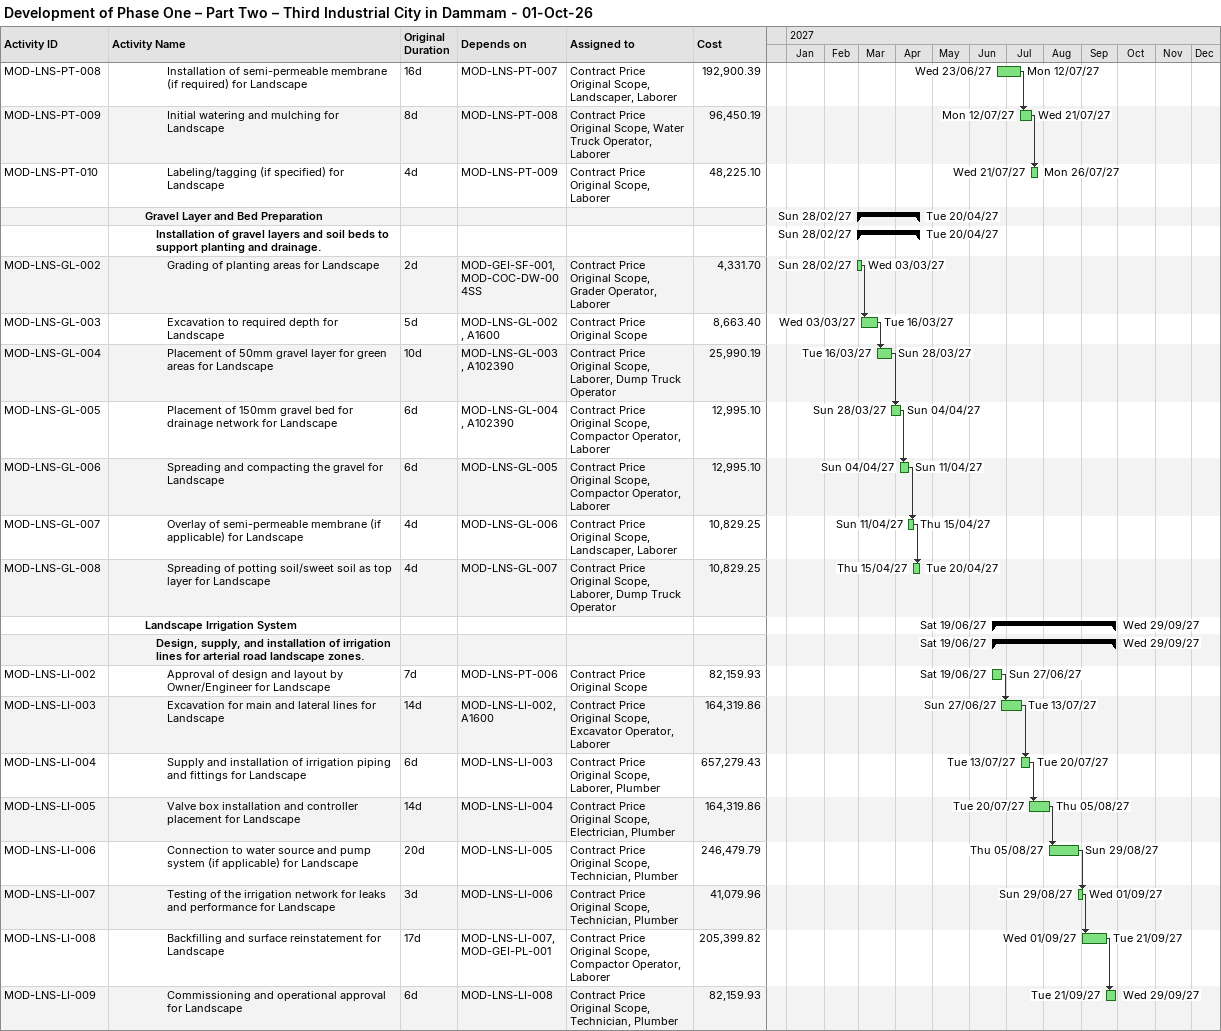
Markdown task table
Development of Phase One – Part Two – Third Industrial City in Dammam - 01-Oct-26

| ID | Level | Task | Original duration | Start | Finish | Predecessors | Resources | Cost |
|---|---|---|---|---|---|---|---|---|
| MOD-LNS-PT-008 | 6 | Installation of semi-permeable membrane (if required) for Landscape | 16d | 2027-06-23 | 2027-07-12 | MOD-LNS-PT-007 | Contract Price Original Scope, Landscaper, Laborer | 192900.39 |
| MOD-LNS-PT-009 | 6 | Initial watering and mulching for Landscape | 8d | 2027-07-12 | 2027-07-21 | MOD-LNS-PT-008 | Contract Price Original Scope, Water Truck Operator, Laborer | 96450.19 |
| MOD-LNS-PT-010 | 6 | Labeling/tagging (if specified) for Landscape | 4d | 2027-07-21 | 2027-07-26 | MOD-LNS-PT-009 | Contract Price Original Scope, Laborer | 48225.10 |
|  | 4 | **Gravel Layer and Bed Preparation** |  | 2027-02-28 | 2027-04-20 |  |  |  |
|  | 5 | **Installation of gravel layers and soil beds to support planting and drainage.** |  | 2027-02-28 | 2027-04-20 |  |  |  |
| MOD-LNS-GL-002 | 6 | Grading of planting areas for Landscape | 2d | 2027-02-28 | 2027-03-03 | MOD-GEI-SF-001, MOD-COC-DW-004SS | Contract Price Original Scope, Grader Operator, Laborer | 4331.70 |
| MOD-LNS-GL-003 | 6 | Excavation to required depth for Landscape | 5d | 2027-03-03 | 2027-03-16 | MOD-LNS-GL-002, A1600 | Contract Price Original Scope | 8663.40 |
| MOD-LNS-GL-004 | 6 | Placement of 50mm gravel layer for green areas for Landscape | 10d | 2027-03-16 | 2027-03-28 | MOD-LNS-GL-003, A102390 | Contract Price Original Scope, Laborer, Dump Truck Operator | 25990.19 |
| MOD-LNS-GL-005 | 6 | Placement of 150mm gravel bed for drainage network for Landscape | 6d | 2027-03-28 | 2027-04-04 | MOD-LNS-GL-004, A102390 | Contract Price Original Scope, Compactor Operator, Laborer | 12995.10 |
| MOD-LNS-GL-006 | 6 | Spreading and compacting the gravel for Landscape | 6d | 2027-04-04 | 2027-04-11 | MOD-LNS-GL-005 | Contract Price Original Scope, Compactor Operator, Laborer | 12995.10 |
| MOD-LNS-GL-007 | 6 | Overlay of semi-permeable membrane (if applicable) for Landscape | 4d | 2027-04-11 | 2027-04-15 | MOD-LNS-GL-006 | Contract Price Original Scope, Landscaper, Laborer | 10829.25 |
| MOD-LNS-GL-008 | 6 | Spreading of potting soil/sweet soil as top layer for Landscape | 4d | 2027-04-15 | 2027-04-20 | MOD-LNS-GL-007 | Contract Price Original Scope, Laborer, Dump Truck Operator | 10829.25 |
|  | 4 | **Landscape Irrigation System** |  | 2027-06-19 | 2027-09-29 |  |  |  |
|  | 5 | **Design, supply, and installation of irrigation lines for arterial road landscape zones.** |  | 2027-06-19 | 2027-09-29 |  |  |  |
| MOD-LNS-LI-002 | 6 | Approval of design and layout by Owner/Engineer for Landscape | 7d | 2027-06-19 | 2027-06-27 | MOD-LNS-PT-006 | Contract Price Original Scope | 82159.93 |
| MOD-LNS-LI-003 | 6 | Excavation for main and lateral lines for Landscape | 14d | 2027-06-27 | 2027-07-13 | MOD-LNS-LI-002, A1600 | Contract Price Original Scope, Excavator Operator, Laborer | 164319.86 |
| MOD-LNS-LI-004 | 6 | Supply and installation of irrigation piping and fittings for Landscape | 6d | 2027-07-13 | 2027-07-20 | MOD-LNS-LI-003 | Contract Price Original Scope, Laborer, Plumber | 657279.43 |
| MOD-LNS-LI-005 | 6 | Valve box installation and controller placement for Landscape | 14d | 2027-07-20 | 2027-08-05 | MOD-LNS-LI-004 | Contract Price Original Scope, Electrician, Plumber | 164319.86 |
| MOD-LNS-LI-006 | 6 | Connection to water source and pump system (if applicable) for Landscape | 20d | 2027-08-05 | 2027-08-29 | MOD-LNS-LI-005 | Contract Price Original Scope, Technician, Plumber | 246479.79 |
| MOD-LNS-LI-007 | 6 | Testing of the irrigation network for leaks and performance for Landscape | 3d | 2027-08-29 | 2027-09-01 | MOD-LNS-LI-006 | Contract Price Original Scope, Technician, Plumber | 41079.96 |
| MOD-LNS-LI-008 | 6 | Backfilling and surface reinstatement for Landscape | 17d | 2027-09-01 | 2027-09-21 | MOD-LNS-LI-007, MOD-GEI-PL-001 | Contract Price Original Scope, Compactor Operator, Laborer | 205399.82 |
| MOD-LNS-LI-009 | 6 | Commissioning and operational approval for Landscape | 6d | 2027-09-21 | 2027-09-29 | MOD-LNS-LI-008 | Contract Price Original Scope, Technician, Plumber | 82159.93 |
